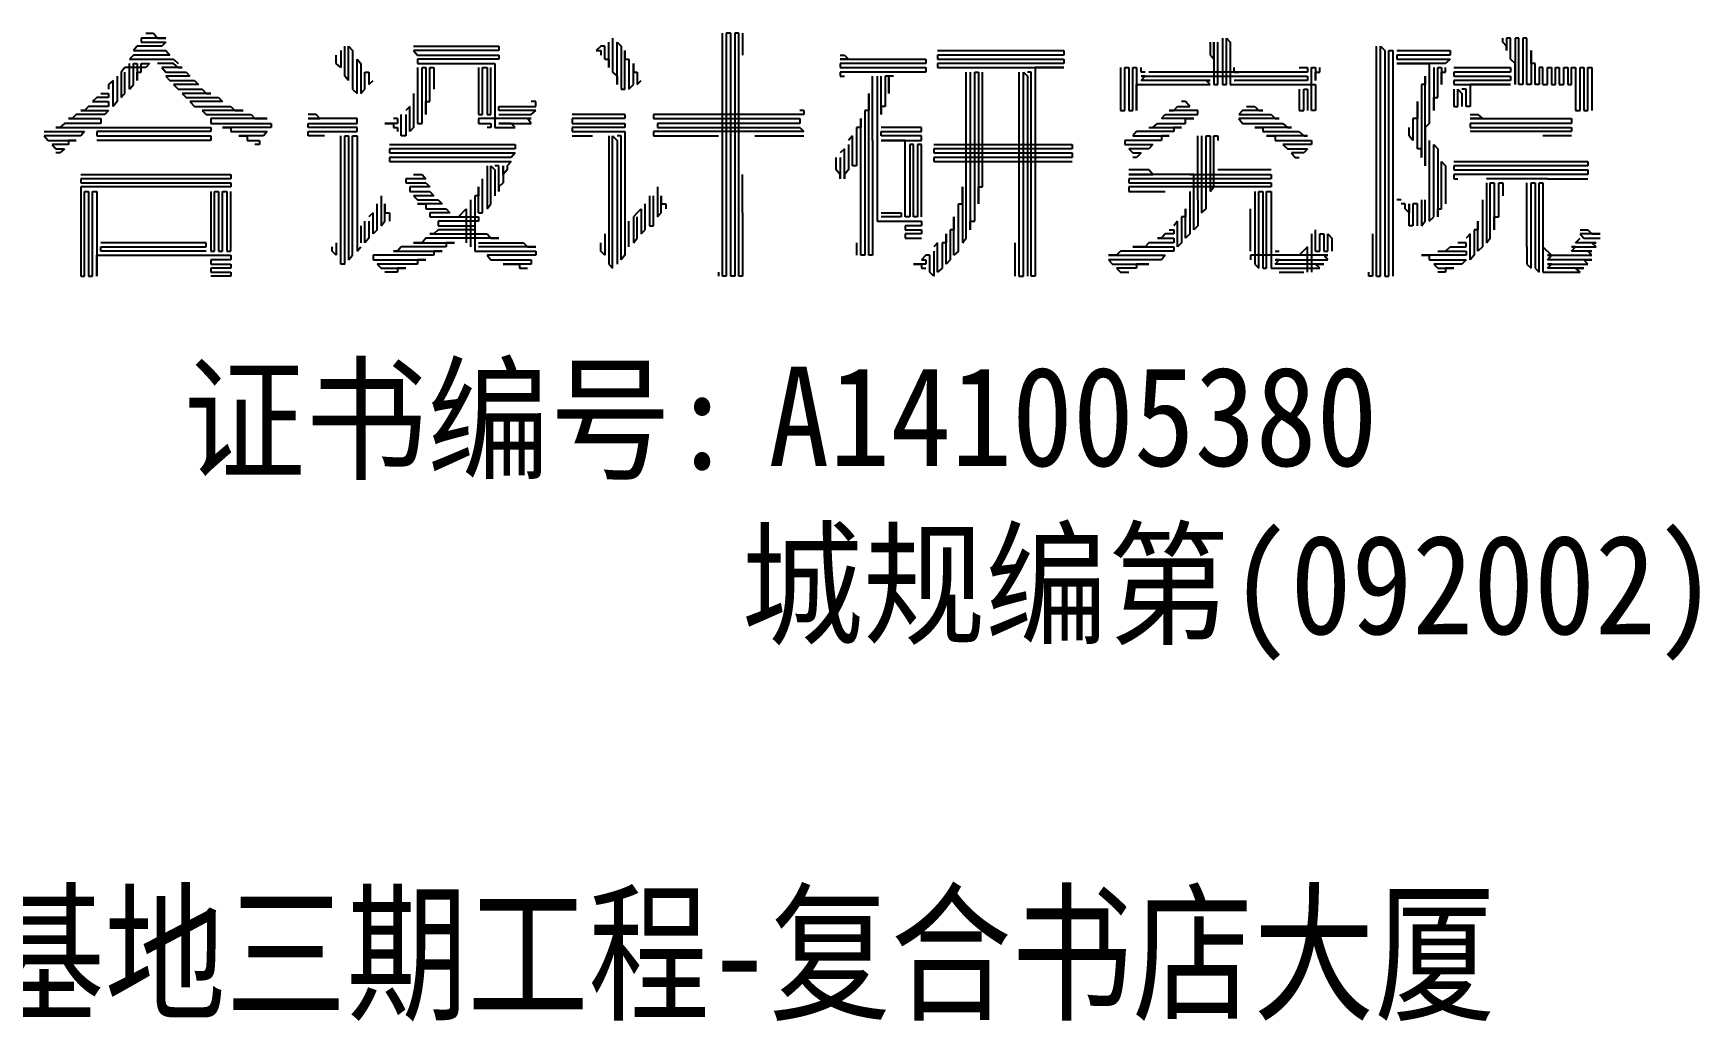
# Model space of a CAD drawing. Header units: millimetres. Extents: x 754901 to 867808, y 336140 to 408787.
# Drawn here: x 861043 to 867808, y 336181 to 340195 of the extents above; entities that cross this region are included whole.
import ezdxf

# ---------------------------------------------------------------- set-up
doc = ezdxf.new("R2010")
doc.units = ezdxf.units.MM
doc.header["$LTSCALE"] = 1000
doc.header["$MEASUREMENT"] = 0
doc.layers.add('T', color=1, linetype='CONTINUOUS')
doc.layers.add('图框', color=1, linetype='CONTINUOUS')
doc.styles.add('-宋体', font='', dxfattribs={"width": 0.8})
doc.styles.get('-宋体').set_extended_font_data('SimSun')

# ---------------------------------------------------------------- blocks, each defined once
blk = doc.blocks.new('A$C10A33679')
at = {"layer": 'T', "linetype": 'Continuous'}
for p, q in [((3824.4, 645), (3824.4, 633.9)), ((3891.3, 645), (3824.4, 645)), ((3824.4, 633.9), (3891.3, 633.9)), ((3836.7, 657.9), (3857.9, 657.9)), ((3857.9, 657.9), (3868.4, 645)), ((3868.4, 645), (3891.3, 645)), ((3891.3, 633.9), (3880.7, 622.8)), ((5089.9, 565.5), (5089.9, 633.9)), ((5100.4, 645), (5100.4, 552.6)), ((5112.7, 633.9), (5123.3, 622.8)), ((5112.7, 519.3), (5112.7, 633.9)), ((5397.9, 0), (5397.9, 657.9)), ((5408.4, 657.9), (5408.4, 0)), ((5420.7, 657.9), (5408.4, 657.9)), ((5420.7, 0), (5420.7, 657.9)), ((5431.3, 657.9), (5431.3, 0)), ((5441.9, 657.9), (5431.3, 657.9)), ((5441.9, 0), (5441.9, 657.9)), ((5452.4, 657.9), (5452.4, 598.8)), ((6717.9, 633.9), (6717.9, 598.8)), ((6728.4, 587.7), (6728.4, 633.9)), ((6728.4, 633.9), (6728.4, 519.3)), ((6739, 519.3), (6739, 633.9)), ((6751.3, 645), (6751.3, 519.3)), ((6761.9, 645), (6772.4, 633.9)), ((6761.9, 519.3), (6761.9, 645)), ((6772.4, 633.9), (6772.4, 519.3)), ((7509.9, 633.9), (7509.9, 645)), ((7520.4, 622.8), (7509.9, 633.9)), ((7520.4, 645), (7520.4, 611.7)), ((7531, 645), (7520.4, 645)), ((7531, 587.7), (7531, 645)), ((7543.3, 645), (7543.3, 519.3)), ((7553.9, 645), (7543.3, 645)), ((7553.9, 519.3), (7553.9, 645)), ((7564.4, 645), (7564.4, 519.3)), ((7575, 645), (7564.4, 645)), ((7575, 519.3), (7575, 645)), ((3803.3, 598.8), (3792.7, 587.7)), ((3792.7, 587.7), (3912.4, 587.7)), ((3813.9, 622.8), (3803.3, 611.7)), ((3803.3, 611.7), (3891.3, 611.7)), ((3901.9, 598.8), (3803.3, 598.8)), ((3880.7, 622.8), (3813.9, 622.8)), ((3891.3, 611.7), (3901.9, 598.8)), ((3912.4, 587.7), (3924.7, 576.6)), ((4352.4, 576.6), (4352.4, 598.8)), ((4364.7, 611.7), (4364.7, 565.5)), ((4375.3, 541.5), (4375.3, 622.8)), ((4385.9, 622.8), (4396.4, 611.7)), ((4385.9, 530.4), (4385.9, 622.8)), ((4396.4, 611.7), (4396.4, 506.4)), ((4408.7, 587.7), (4419.3, 576.6)), ((4408.7, 495.3), (4408.7, 587.7)), ((4561.9, 622.8), (4727.3, 622.8)), ((4561.9, 611.7), (4572.4, 598.8)), ((4628.7, 611.7), (4561.9, 611.7)), ((4572.4, 598.8), (4737.9, 598.8)), ((4572.4, 587.7), (4572.4, 576.6)), ((4628.7, 587.7), (4572.4, 587.7)), ((4792.4, 611.7), (4628.7, 611.7)), ((4792.4, 587.7), (4628.7, 587.7)), ((4727.3, 622.8), (4792.4, 622.8)), ((4737.9, 598.8), (4792.4, 598.8)), ((4792.4, 622.8), (4792.4, 611.7)), ((4792.4, 598.8), (4792.4, 587.7)), ((5068.7, 622.8), (5056.4, 611.7)), ((5056.4, 611.7), (5068.7, 611.7)), ((5079.3, 622.8), (5068.7, 622.8)), ((5068.7, 611.7), (5068.7, 598.8)), ((5079.3, 587.7), (5079.3, 622.8)), ((5079.3, 587.7), (5089.9, 587.7)), ((5089.9, 587.7), (5089.9, 565.5)), ((5123.3, 622.8), (5123.3, 506.4)), ((5133.9, 611.7), (5133.9, 587.7)), ((5133.9, 506.4), (5133.9, 611.7)), ((5133.9, 587.7), (5144.4, 587.7)), ((5144.4, 587.7), (5144.4, 506.4)), ((5716.4, 598.8), (5728.7, 598.8)), ((5716.4, 587.7), (5881.9, 587.7)), ((5739.3, 587.7), (5716.4, 587.7)), ((5728.7, 598.8), (5739.3, 587.7)), ((5881.9, 587.7), (5948.7, 587.7)), ((5948.7, 587.7), (5948.7, 576.6)), ((5980.4, 611.7), (6145.9, 611.7)), ((5980.4, 598.8), (5980.4, 587.7)), ((5992.7, 598.8), (5980.4, 598.8)), ((5980.4, 587.7), (6145.9, 587.7)), ((6156.4, 598.8), (5992.7, 598.8)), ((6145.9, 611.7), (6311.3, 611.7)), ((6145.9, 587.7), (6311.3, 587.7)), ((6321.9, 598.8), (6156.4, 598.8)), ((6311.3, 611.7), (6321.9, 611.7)), ((6311.3, 587.7), (6321.9, 587.7)), ((6321.9, 611.7), (6321.9, 598.8)), ((6321.9, 587.7), (6321.9, 576.6)), ((6717.9, 598.8), (6728.4, 587.7)), ((7168.4, 0), (7168.4, 622.8)), ((7179, 622.8), (7191.3, 611.7)), ((7179, 0), (7179, 622.8)), ((7191.3, 611.7), (7191.3, 0)), ((7201.9, 611.7), (7212.4, 611.7)), ((7201.9, 0), (7201.9, 611.7)), ((7212.4, 611.7), (7212.4, 0)), ((7223, 611.7), (7367.3, 611.7)), ((7223, 598.8), (7223, 587.7)), ((7367.3, 598.8), (7223, 598.8)), ((7223, 587.7), (7367.3, 587.7)), ((7367.3, 587.7), (7355, 576.6)), ((7367.3, 611.7), (7367.3, 598.8)), ((7520.4, 611.7), (7520.4, 622.8)), ((7543.3, 576.6), (7531, 587.7)), ((7587.3, 611.7), (7587.3, 519.3)), ((7587.3, 576.6), (7587.3, 611.7)), ((3759.3, 541.5), (3759.3, 473.1)), ((3780.4, 565.5), (3769.9, 552.6)), ((3769.9, 552.6), (3769.9, 484.2)), ((3836.7, 565.5), (3780.4, 565.5)), ((3780.4, 495.3), (3780.4, 552.6)), ((3792.7, 506.4), (3792.7, 576.6)), ((3803.3, 576.6), (3813.9, 576.6)), ((3803.3, 519.3), (3803.3, 576.6)), ((3813.9, 576.6), (3813.9, 530.4)), ((3813.9, 552.6), (3824.4, 552.6)), ((3813.9, 530.4), (3813.9, 552.6)), ((3824.4, 576.6), (3836.7, 576.6)), ((3824.4, 552.6), (3824.4, 576.6)), ((3847.3, 576.6), (3836.7, 565.5)), ((3836.7, 576.6), (3847.3, 576.6)), ((3912.4, 576.6), (3868.4, 576.6)), ((3880.7, 565.5), (3891.3, 552.6)), ((3935.3, 565.5), (3880.7, 565.5)), ((3891.3, 552.6), (3945.9, 552.6)), ((3891.3, 541.5), (3901.9, 530.4)), ((3956.4, 541.5), (3891.3, 541.5)), ((3924.7, 565.5), (3912.4, 576.6)), ((3924.7, 565.5), (3935.3, 565.5)), ((3945.9, 552.6), (3956.4, 541.5)), ((4364.7, 565.5), (4352.4, 576.6)), ((4385.9, 530.4), (4375.3, 541.5)), ((4419.3, 576.6), (4419.3, 495.3)), ((4429.9, 552.6), (4440.4, 552.6)), ((4429.9, 506.4), (4429.9, 552.6)), ((4440.4, 552.6), (4440.4, 519.3)), ((4572.4, 576.6), (4737.9, 576.6)), ((4572.4, 565.5), (4572.4, 414)), ((4584.7, 565.5), (4595.3, 565.5)), ((4584.7, 414), (4584.7, 565.5)), ((4595.3, 565.5), (4595.3, 438)), ((4605.9, 565.5), (4616.4, 565.5)), ((4605.9, 473.1), (4605.9, 565.5)), ((4616.4, 565.5), (4616.4, 506.4)), ((4737.9, 576.6), (4781.9, 576.6)), ((4737.9, 565.5), (4737.9, 438)), ((4748.4, 565.5), (4760.7, 565.5)), ((4748.4, 438), (4748.4, 565.5)), ((4760.7, 565.5), (4760.7, 438)), ((4771.3, 438), (4771.3, 565.5)), ((4781.9, 576.6), (4781.9, 565.5)), ((4781.9, 565.5), (4781.9, 402.9)), ((5100.4, 552.6), (5112.7, 541.5)), ((5112.7, 541.5), (5112.7, 519.3)), ((5156.7, 576.6), (5156.7, 552.6)), ((5156.7, 519.3), (5156.7, 576.6)), ((5156.7, 552.6), (5167.3, 552.6)), ((5167.3, 552.6), (5167.3, 519.3)), ((5716.4, 576.6), (5716.4, 565.5)), ((5783.3, 576.6), (5716.4, 576.6)), ((5716.4, 565.5), (5881.9, 565.5)), ((5716.4, 552.6), (5716.4, 541.5)), ((5783.3, 552.6), (5716.4, 552.6)), ((5716.4, 541.5), (5728.7, 541.5)), ((5948.7, 576.6), (5783.3, 576.6)), ((5948.7, 552.6), (5783.3, 552.6)), ((5804.4, 367.8), (5804.4, 541.5)), ((5816.7, 541.5), (5816.7, 367.8)), ((5827.3, 438), (5827.3, 541.5)), ((5837.9, 541.5), (5837.9, 460.2)), ((5848.4, 541.5), (5837.9, 541.5)), ((5848.4, 495.3), (5848.4, 541.5)), ((5848.4, 541.5), (5848.4, 495.3)), ((5860.7, 541.5), (5848.4, 541.5)), ((5881.9, 565.5), (5948.7, 565.5)), ((5948.7, 565.5), (5948.7, 552.6)), ((5980.4, 576.6), (5980.4, 565.5)), ((5992.7, 576.6), (5980.4, 576.6)), ((5980.4, 565.5), (6145.9, 565.5)), ((6156.4, 576.6), (5992.7, 576.6)), ((6057.9, 380.7), (6057.9, 552.6)), ((6068.4, 552.6), (6068.4, 380.7)), ((6080.7, 552.6), (6091.3, 552.6)), ((6080.7, 495.3), (6080.7, 552.6)), ((6091.3, 552.6), (6091.3, 380.7)), ((6101.9, 414), (6101.9, 552.6)), ((6145.9, 565.5), (6311.3, 565.5)), ((6321.9, 576.6), (6156.4, 576.6)), ((6200.4, 552.6), (6200.4, 0)), ((6212.7, 552.6), (6223.3, 541.5)), ((6212.7, 0), (6212.7, 552.6)), ((6233.9, 552.6), (6223.3, 552.6)), ((6223.3, 541.5), (6223.3, 0)), ((6233.9, 0), (6233.9, 552.6)), ((6244.4, 565.5), (6244.4, 552.6)), ((6321.9, 565.5), (6244.4, 565.5)), ((6244.4, 552.6), (6244.4, 0)), ((6311.3, 565.5), (6321.9, 565.5)), ((6475, 565.5), (6475, 449.1)), ((6487.3, 565.5), (6497.9, 565.5)), ((6487.3, 449.1), (6487.3, 565.5)), ((6497.9, 565.5), (6497.9, 449.1)), ((6508.4, 565.5), (6519, 565.5)), ((6508.4, 449.1), (6508.4, 565.5)), ((6519, 565.5), (6519, 449.1)), ((6531.3, 552.6), (6531.3, 565.5)), ((6541.9, 552.6), (6531.3, 552.6)), ((6531.3, 541.5), (6695, 541.5)), ((6541.9, 541.5), (6531.3, 541.5)), ((6531.3, 530.4), (6541.9, 541.5)), ((6651, 552.6), (6552.4, 552.6)), ((6816.4, 552.6), (6651, 552.6)), ((6695, 541.5), (6860.4, 541.5)), ((6783, 552.6), (6783, 565.5)), ((6783, 552.6), (6795.3, 552.6)), ((6981.9, 552.6), (6816.4, 552.6)), ((6860.4, 541.5), (6981.9, 541.5)), ((6959, 565.5), (6981.9, 565.5)), ((6981.9, 565.5), (6981.9, 552.6)), ((6981.9, 541.5), (6981.9, 530.4)), ((6992.4, 565.5), (7003, 565.5)), ((6992.4, 449.1), (6992.4, 565.5)), ((7003, 565.5), (7003, 530.4)), ((7003, 552.6), (7015.3, 552.6)), ((7003, 530.4), (7003, 552.6)), ((7015.3, 552.6), (7015.3, 565.5)), ((7223, 576.6), (7311, 576.6)), ((7355, 576.6), (7223, 576.6)), ((7300.4, 541.5), (7300.4, 519.3)), ((7300.4, 473.1), (7300.4, 541.5)), ((7311, 576.6), (7311, 565.5)), ((7311, 565.5), (7311, 414)), ((7323.3, 565.5), (7323.3, 449.1)), ((7333.9, 565.5), (7344.4, 565.5)), ((7333.9, 484.2), (7333.9, 565.5)), ((7344.4, 565.5), (7344.4, 519.3)), ((7344.4, 552.6), (7355, 552.6)), ((7344.4, 519.3), (7344.4, 552.6)), ((7355, 552.6), (7355, 565.5)), ((7377.9, 565.5), (7531, 565.5)), ((7377.9, 552.6), (7377.9, 541.5)), ((7531, 552.6), (7377.9, 552.6)), ((7377.9, 541.5), (7531, 541.5)), ((7531, 565.5), (7531, 552.6)), ((7531, 541.5), (7531, 530.4)), ((7543.3, 519.3), (7543.3, 576.6)), ((7597.9, 576.6), (7587.3, 576.6)), ((7597.9, 519.3), (7597.9, 576.6)), ((7608.4, 565.5), (7608.4, 519.3)), ((7619, 565.5), (7608.4, 565.5)), ((7619, 519.3), (7619, 565.5)), ((7631.3, 565.5), (7641.9, 565.5)), ((7631.3, 519.3), (7631.3, 565.5)), ((7641.9, 565.5), (7641.9, 519.3)), ((7652.4, 565.5), (7663, 565.5)), ((7652.4, 519.3), (7652.4, 565.5)), ((7663, 565.5), (7663, 519.3)), ((7675.3, 565.5), (7685.9, 565.5)), ((7675.3, 519.3), (7675.3, 565.5)), ((7685.9, 565.5), (7685.9, 519.3)), ((7696.4, 565.5), (7707, 565.5)), ((7696.4, 519.3), (7696.4, 565.5)), ((7707, 565.5), (7707, 449.1)), ((7719.3, 565.5), (7729.9, 565.5)), ((7719.3, 449.1), (7719.3, 565.5)), ((7729.9, 565.5), (7729.9, 449.1)), ((7740.4, 565.5), (7751, 565.5)), ((7740.4, 449.1), (7740.4, 565.5)), ((7751, 565.5), (7751, 449.1)), ((3748.7, 530.4), (3736.4, 519.3)), ((3736.4, 519.3), (3736.4, 506.4)), ((3748.7, 460.2), (3748.7, 530.4)), ((3792.7, 506.4), (3803.3, 519.3)), ((3901.9, 530.4), (3968.7, 530.4)), ((3912.4, 519.3), (3924.7, 506.4)), ((3979.3, 519.3), (3912.4, 519.3)), ((3924.7, 506.4), (3989.9, 506.4)), ((3968.7, 530.4), (3979.3, 519.3)), ((3989.9, 506.4), (4000.4, 495.3)), ((4396.4, 506.4), (4408.7, 495.3)), ((4419.3, 495.3), (4429.9, 506.4)), ((4440.4, 519.3), (4452.7, 530.4)), ((5123.3, 506.4), (5133.9, 506.4)), ((5144.4, 506.4), (5156.7, 519.3)), ((5167.3, 519.3), (5177.9, 530.4)), ((6519, 519.3), (6531.3, 519.3)), ((6519, 449.1), (6519, 519.3)), ((6552.4, 530.4), (6531.3, 530.4)), ((6531.3, 519.3), (6695, 519.3)), ((6717.9, 530.4), (6552.4, 530.4)), ((6695, 519.3), (6717.9, 519.3)), ((6707.3, 530.4), (6717.9, 530.4)), ((6717.9, 519.3), (6707.3, 530.4)), ((6728.4, 519.3), (6739, 519.3)), ((6751.3, 519.3), (6761.9, 519.3)), ((6772.4, 519.3), (6783, 519.3)), ((6816.4, 530.4), (6783, 530.4)), ((6783, 519.3), (6948.4, 519.3)), ((6981.9, 530.4), (6816.4, 530.4)), ((6948.4, 519.3), (7003, 519.3)), ((6959, 506.4), (6959, 449.1)), ((6971.3, 506.4), (6981.9, 506.4)), ((6971.3, 449.1), (6971.3, 506.4)), ((6981.9, 506.4), (6981.9, 449.1)), ((7003, 519.3), (7003, 506.4)), ((7003, 506.4), (7003, 449.1)), ((7289.9, 519.3), (7289.9, 345.6)), ((7300.4, 519.3), (7289.9, 519.3)), ((7377.9, 530.4), (7377.9, 519.3)), ((7531, 530.4), (7377.9, 530.4)), ((7377.9, 519.3), (7531, 519.3)), ((7377.9, 506.4), (7377.9, 460.2)), ((7388.4, 460.2), (7388.4, 506.4)), ((7388.4, 506.4), (7399, 495.3)), ((7411.3, 506.4), (7399, 506.4)), ((7411.3, 460.2), (7411.3, 506.4)), ((7421.9, 519.3), (7421.9, 506.4)), ((7531, 519.3), (7421.9, 519.3)), ((7421.9, 506.4), (7421.9, 460.2)), ((7564.4, 519.3), (7553.9, 519.3)), ((7587.3, 519.3), (7575, 519.3)), ((7608.4, 519.3), (7597.9, 519.3)), ((7619, 519.3), (7631.3, 519.3)), ((7641.9, 519.3), (7652.4, 519.3)), ((7663, 519.3), (7675.3, 519.3)), ((7685.9, 519.3), (7696.4, 519.3)), ((3681.9, 460.2), (3671.3, 449.1)), ((3736.4, 460.2), (3681.9, 460.2)), ((3704.7, 484.2), (3692.4, 473.1)), ((3692.4, 473.1), (3736.4, 473.1)), ((3736.4, 484.2), (3704.7, 484.2)), ((3715.3, 495.3), (3736.4, 495.3)), ((3736.4, 495.3), (3736.4, 484.2)), ((3736.4, 473.1), (3736.4, 460.2)), ((3759.3, 473.1), (3748.7, 460.2)), ((3769.9, 484.2), (3780.4, 495.3)), ((3935.3, 495.3), (3945.9, 484.2)), ((4012.7, 495.3), (3935.3, 495.3)), ((3945.9, 484.2), (4033.9, 484.2)), ((3956.4, 473.1), (3968.7, 460.2)), ((4044.4, 473.1), (3956.4, 473.1)), ((3968.7, 460.2), (4067.3, 460.2)), ((4000.4, 495.3), (4012.7, 495.3)), ((4033.9, 484.2), (4044.4, 473.1)), ((4067.3, 460.2), (4077.9, 449.1)), ((4551.3, 460.2), (4540.7, 449.1)), ((4551.3, 391.8), (4551.3, 460.2)), ((4561.9, 495.3), (4561.9, 402.9)), ((4595.3, 473.1), (4605.9, 473.1)), ((4595.3, 438), (4595.3, 473.1)), ((4792.4, 460.2), (4892.7, 460.2)), ((4792.4, 449.1), (4792.4, 460.2)), ((4892.7, 473.1), (4880.4, 473.1)), ((4892.7, 460.2), (4892.7, 473.1)), ((5793.9, 495.3), (5793.9, 449.1)), ((5793.9, 402.9), (5793.9, 495.3)), ((5827.3, 460.2), (5827.3, 438)), ((5837.9, 460.2), (5827.3, 460.2)), ((6080.7, 321.6), (6080.7, 495.3)), ((6619.3, 449.1), (6629.9, 460.2)), ((6629.9, 460.2), (6663.3, 460.2)), ((6651, 473.1), (6640.4, 473.1)), ((6663.3, 460.2), (6651, 473.1)), ((6816.4, 460.2), (6839.3, 460.2)), ((6839.3, 460.2), (6849.9, 449.1)), ((7279.3, 473.1), (7279.3, 426.9)), ((7279.3, 345.6), (7279.3, 473.1)), ((7300.4, 299.4), (7300.4, 473.1)), ((7323.3, 484.2), (7333.9, 484.2)), ((7323.3, 449.1), (7323.3, 484.2)), ((7377.9, 460.2), (7388.4, 460.2)), ((7399, 495.3), (7399, 460.2)), ((7421.9, 460.2), (7411.3, 460.2)), ((3616.7, 414), (3604.4, 402.9)), ((3715.3, 414), (3616.7, 414)), ((3627.3, 426.9), (3715.3, 426.9)), ((3637.9, 426.9), (3627.3, 426.9)), ((3648.4, 438), (3637.9, 426.9)), ((3725.9, 438), (3648.4, 438)), ((3660.7, 449.1), (3736.4, 449.1)), ((3671.3, 449.1), (3660.7, 449.1)), ((3715.3, 426.9), (3715.3, 414)), ((3736.4, 449.1), (3725.9, 438)), ((4100.7, 449.1), (3989.9, 449.1)), ((3989.9, 449.1), (4000.4, 438)), ((4000.4, 438), (4121.9, 438)), ((4165.9, 426.9), (4012.7, 426.9)), ((4012.7, 426.9), (4012.7, 414)), ((4012.7, 414), (4176.4, 414)), ((4077.9, 449.1), (4100.7, 449.1)), ((4121.9, 438), (4132.4, 426.9)), ((4132.4, 426.9), (4165.9, 426.9)), ((4176.4, 414), (4176.4, 402.9)), ((4297.9, 438), (4276.7, 438)), ((4276.7, 426.9), (4308.4, 426.9)), ((4408.7, 426.9), (4276.7, 426.9)), ((4276.7, 414), (4408.7, 414)), ((4276.7, 402.9), (4276.7, 414)), ((4308.4, 426.9), (4297.9, 438)), ((4408.7, 414), (4408.7, 426.9)), ((4484.4, 414), (4507.3, 414)), ((4517.9, 414), (4484.4, 414)), ((4517.9, 426.9), (4507.3, 426.9)), ((4507.3, 414), (4507.3, 402.9)), ((4517.9, 426.9), (4517.9, 414)), ((4528.4, 380.7), (4528.4, 438)), ((4540.7, 438), (4540.7, 380.7)), ((4572.4, 414), (4584.7, 414)), ((4737.9, 438), (4748.4, 438)), ((4737.9, 426.9), (4737.9, 414)), ((4880.4, 426.9), (4737.9, 426.9)), ((4737.9, 414), (4771.3, 414)), ((4760.7, 438), (4771.3, 438)), ((4771.3, 414), (4771.3, 402.9)), ((4892.7, 449.1), (4792.4, 449.1)), ((4792.4, 438), (4880.4, 438)), ((4792.4, 414), (4880.4, 414)), ((4825.9, 414), (4792.4, 414)), ((4836.4, 402.9), (4825.9, 414)), ((4869.9, 426.9), (4880.4, 426.9)), ((4880.4, 414), (4869.9, 426.9)), ((4880.4, 438), (4892.7, 449.1)), ((5133.9, 438), (4991.3, 438)), ((4991.3, 426.9), (4991.3, 414)), ((5133.9, 426.9), (4991.3, 426.9)), ((4991.3, 414), (5133.9, 414)), ((5133.9, 438), (5133.9, 426.9)), ((5133.9, 414), (5133.9, 402.9)), ((5288.7, 438), (5211.3, 438)), ((5211.3, 438), (5211.3, 426.9)), ((5211.3, 426.9), (5376.7, 426.9)), ((5221.9, 414), (5221.9, 402.9)), ((5276.4, 414), (5221.9, 414)), ((5441.9, 414), (5276.4, 414)), ((5452.4, 438), (5288.7, 438)), ((5376.7, 426.9), (5540.4, 426.9)), ((5607.3, 414), (5441.9, 414)), ((5617.9, 438), (5452.4, 438)), ((5540.4, 426.9), (5607.3, 426.9)), ((5617.9, 449.1), (5607.3, 449.1)), ((5607.3, 426.9), (5607.3, 414)), ((5617.9, 449.1), (5617.9, 438)), ((5772.7, 426.9), (5772.7, 402.9)), ((5772.7, 402.9), (5772.7, 426.9)), ((5793.9, 449.1), (5783.3, 449.1)), ((5783.3, 449.1), (5783.3, 275.4)), ((6101.9, 242.1), (6101.9, 414)), ((6475, 449.1), (6487.3, 449.1)), ((6497.9, 449.1), (6508.4, 449.1)), ((6563, 402.9), (6575.3, 414)), ((6575.3, 414), (6651, 414)), ((6585.9, 426.9), (6596.4, 438)), ((6673.9, 426.9), (6585.9, 426.9)), ((6596.4, 438), (6684.4, 438)), ((6607, 449.1), (6619.3, 449.1)), ((6684.4, 449.1), (6607, 449.1)), ((6651, 426.9), (6673.9, 426.9)), ((6651, 414), (6651, 426.9)), ((6684.4, 438), (6684.4, 449.1)), ((6805.9, 449.1), (6795.3, 438)), ((6795.3, 438), (6883.3, 438)), ((6795.3, 426.9), (6805.9, 414)), ((6904.4, 426.9), (6795.3, 426.9)), ((6860.4, 449.1), (6805.9, 449.1)), ((6805.9, 414), (6915, 414)), ((6849.9, 449.1), (6860.4, 449.1)), ((6883.3, 438), (6893.9, 426.9)), ((6893.9, 426.9), (6904.4, 426.9)), ((6915, 414), (6927.3, 402.9)), ((6959, 449.1), (6971.3, 449.1)), ((7003, 449.1), (6992.4, 449.1)), ((7267, 426.9), (7267, 367.8)), ((7279.3, 426.9), (7267, 426.9)), ((7311, 414), (7300.4, 402.9)), ((7421.9, 438), (7443, 438)), ((7455.3, 426.9), (7421.9, 426.9)), ((7421.9, 426.9), (7587.3, 426.9)), ((7421.9, 414), (7421.9, 402.9)), ((7531, 414), (7421.9, 414)), ((7443, 438), (7455.3, 426.9)), ((7696.4, 414), (7531, 414)), ((7587.3, 426.9), (7696.4, 426.9)), ((7696.4, 426.9), (7696.4, 414)), ((7707, 449.1), (7719.3, 449.1)), ((7729.9, 449.1), (7740.4, 449.1)), ((3562.2, 391.8), (3671.3, 391.8)), ((3660.7, 380.7), (3562.2, 380.7)), ((3562.2, 380.7), (3572.7, 367.8)), ((3572.7, 367.8), (3648.4, 367.8)), ((3593.9, 402.9), (3759.3, 402.9)), ((3604.4, 402.9), (3593.9, 402.9)), ((3627.3, 367.8), (3627.3, 356.7)), ((3648.4, 367.8), (3627.3, 367.8)), ((3671.3, 391.8), (3660.7, 380.7)), ((3704.7, 391.8), (3704.7, 380.7)), ((3847.3, 391.8), (3704.7, 391.8)), ((3704.7, 380.7), (3868.4, 380.7)), ((3847.3, 367.8), (3704.7, 367.8)), ((3759.3, 402.9), (3924.7, 402.9)), ((4012.7, 391.8), (3847.3, 391.8)), ((4012.7, 367.8), (3847.3, 367.8)), ((3868.4, 380.7), (4012.7, 380.7)), ((3924.7, 402.9), (4012.7, 402.9)), ((4012.7, 402.9), (4012.7, 391.8)), ((4012.7, 380.7), (4012.7, 367.8)), ((4044.4, 402.9), (4067.3, 402.9)), ((4176.4, 402.9), (4044.4, 402.9)), ((4067.3, 402.9), (4067.3, 391.8)), ((4067.3, 391.8), (4165.9, 391.8)), ((4088.4, 380.7), (4111.3, 380.7)), ((4155.3, 380.7), (4088.4, 380.7)), ((4111.3, 380.7), (4111.3, 367.8)), ((4111.3, 367.8), (4144.7, 367.8)), ((4144.7, 367.8), (4144.7, 356.7)), ((4165.9, 391.8), (4155.3, 380.7)), ((4408.7, 402.9), (4276.7, 402.9)), ((4276.7, 391.8), (4408.7, 391.8)), ((4276.7, 380.7), (4276.7, 391.8)), ((4320.7, 380.7), (4276.7, 380.7)), ((4364.7, 207), (4364.7, 380.7)), ((4375.3, 380.7), (4385.9, 380.7)), ((4375.3, 207), (4375.3, 380.7)), ((4385.9, 380.7), (4385.9, 207)), ((4396.4, 380.7), (4408.7, 380.7)), ((4396.4, 229.2), (4396.4, 380.7)), ((4408.7, 391.8), (4408.7, 402.9)), ((4408.7, 380.7), (4408.7, 207)), ((4507.3, 402.9), (4517.9, 402.9)), ((4517.9, 402.9), (4517.9, 391.8)), ((4540.7, 380.7), (4528.4, 380.7)), ((4561.9, 402.9), (4551.3, 391.8)), ((4771.3, 402.9), (4760.7, 402.9)), ((4781.9, 402.9), (4792.4, 402.9)), ((4792.4, 402.9), (4836.4, 402.9)), ((4991.3, 402.9), (4991.3, 391.8)), ((5133.9, 402.9), (4991.3, 402.9)), ((4991.3, 391.8), (5133.9, 391.8)), ((4991.3, 380.7), (5045.9, 380.7)), ((5089.9, 380.7), (5089.9, 207)), ((5100.4, 367.8), (5100.4, 380.7)), ((5100.4, 380.7), (5112.7, 367.8)), ((5100.4, 195.9), (5100.4, 367.8)), ((5123.3, 380.7), (5112.7, 380.7)), ((5112.7, 367.8), (5112.7, 195.9)), ((5123.3, 218.1), (5123.3, 380.7)), ((5133.9, 391.8), (5133.9, 380.7)), ((5133.9, 380.7), (5133.9, 207)), ((5211.3, 391.8), (5211.3, 380.7)), ((5288.7, 391.8), (5211.3, 391.8)), ((5211.3, 380.7), (5376.7, 380.7)), ((5221.9, 402.9), (5387.3, 402.9)), ((5452.4, 391.8), (5288.7, 391.8)), ((5376.7, 380.7), (5387.3, 380.7)), ((5387.3, 402.9), (5552.7, 402.9)), ((5617.9, 391.8), (5452.4, 391.8)), ((5485.9, 380.7), (5617.9, 380.7)), ((5552.7, 402.9), (5607.3, 402.9)), ((5607.3, 402.9), (5617.9, 391.8)), ((5749.9, 380.7), (5739.3, 367.8)), ((5749.9, 299.4), (5749.9, 380.7)), ((5760.4, 402.9), (5760.4, 299.4)), ((5772.7, 402.9), (5760.4, 402.9)), ((5772.7, 229.2), (5772.7, 402.9)), ((5793.9, 229.2), (5793.9, 402.9)), ((5804.4, 367.8), (5804.4, 195.9)), ((5816.7, 367.8), (5816.7, 195.9)), ((5936.4, 402.9), (5827.3, 402.9)), ((5827.3, 391.8), (5936.4, 391.8)), ((5827.3, 380.7), (5827.3, 391.8)), ((5936.4, 380.7), (5827.3, 380.7)), ((5827.3, 367.8), (5936.4, 367.8)), ((5892.4, 367.8), (5827.3, 367.8)), ((5892.4, 356.7), (5892.4, 367.8)), ((5936.4, 391.8), (5936.4, 402.9)), ((5936.4, 367.8), (5936.4, 380.7)), ((6057.9, 207), (6057.9, 380.7)), ((6068.4, 380.7), (6068.4, 207)), ((6091.3, 380.7), (6091.3, 207)), ((6487.3, 367.8), (6487.3, 356.7)), ((6585.9, 367.8), (6487.3, 367.8)), ((6519, 391.8), (6508.4, 380.7)), ((6508.4, 380.7), (6607, 380.7)), ((6619.3, 391.8), (6519, 391.8)), ((6552.4, 402.9), (6563, 402.9)), ((6552.4, 402.9), (6640.4, 402.9)), ((6585.9, 380.7), (6585.9, 367.8)), ((6607, 380.7), (6585.9, 380.7)), ((6619.3, 402.9), (6619.3, 391.8)), ((6640.4, 402.9), (6619.3, 402.9)), ((6684.4, 207), (6684.4, 380.7)), ((6695, 380.7), (6695, 207)), ((6707.3, 380.7), (6717.9, 380.7)), ((6707.3, 356.7), (6707.3, 380.7)), ((6717.9, 380.7), (6717.9, 229.2)), ((6728.4, 380.7), (6739, 380.7)), ((6728.4, 242.1), (6728.4, 380.7)), ((6739, 380.7), (6739, 367.8)), ((6839.3, 402.9), (6860.4, 402.9)), ((6937.9, 402.9), (6839.3, 402.9)), ((6860.4, 402.9), (6860.4, 391.8)), ((6860.4, 391.8), (6959, 391.8)), ((6871, 380.7), (6893.9, 380.7)), ((6981.9, 380.7), (6871, 380.7)), ((6893.9, 380.7), (6893.9, 367.8)), ((6893.9, 367.8), (6992.4, 367.8)), ((6927.3, 402.9), (6937.9, 402.9)), ((6959, 391.8), (6971.3, 380.7)), ((6971.3, 380.7), (6981.9, 380.7)), ((6992.4, 367.8), (6992.4, 356.7)), ((7256.4, 380.7), (7256.4, 402.9)), ((7267, 367.8), (7256.4, 380.7)), ((7300.4, 402.9), (7300.4, 299.4)), ((7311, 367.8), (7311, 195.9)), ((7421.9, 402.9), (7587.3, 402.9)), ((7531, 391.8), (7421.9, 391.8)), ((7696.4, 391.8), (7531, 391.8)), ((7587.3, 402.9), (7696.4, 402.9)), ((7696.4, 380.7), (7619, 380.7)), ((7696.4, 402.9), (7696.4, 391.8)), ((3583.3, 356.7), (3593.9, 345.6)), ((3627.3, 356.7), (3583.3, 356.7)), ((3593.9, 345.6), (3616.7, 345.6)), ((3604.4, 334.5), (3593.9, 334.5)), ((3616.7, 345.6), (3604.4, 334.5)), ((4144.7, 356.7), (4132.4, 356.7)), ((4496.7, 356.7), (4660.4, 356.7)), ((4496.7, 345.6), (4496.7, 334.5)), ((4507.3, 345.6), (4496.7, 345.6)), ((4496.7, 334.5), (4660.4, 334.5)), ((4496.7, 321.6), (4496.7, 310.5)), ((4660.4, 321.6), (4496.7, 321.6)), ((4672.7, 345.6), (4507.3, 345.6)), ((4660.4, 356.7), (4825.9, 356.7)), ((4660.4, 334.5), (4825.9, 334.5)), ((4825.9, 321.6), (4660.4, 321.6)), ((4836.4, 345.6), (4672.7, 345.6)), ((4825.9, 356.7), (4836.4, 356.7)), ((4836.4, 334.5), (4825.9, 321.6)), ((4825.9, 334.5), (4836.4, 334.5)), ((4836.4, 356.7), (4836.4, 345.6)), ((5705.9, 288.3), (5705.9, 321.6)), ((5728.7, 345.6), (5716.4, 334.5)), ((5716.4, 321.6), (5716.4, 264.3)), ((5728.7, 264.3), (5728.7, 345.6)), ((5739.3, 356.7), (5739.3, 288.3)), ((5892.4, 183), (5892.4, 356.7)), ((5904.7, 356.7), (5904.7, 334.5)), ((5915.3, 356.7), (5904.7, 356.7)), ((5904.7, 334.5), (5904.7, 160.8)), ((5915.3, 183), (5915.3, 356.7)), ((5925.9, 356.7), (5925.9, 334.5)), ((5936.4, 356.7), (5925.9, 356.7)), ((5925.9, 334.5), (5925.9, 160.8)), ((5936.4, 183), (5936.4, 356.7)), ((5969.9, 356.7), (6135.3, 356.7)), ((5969.9, 345.6), (5969.9, 334.5)), ((6013.9, 345.6), (5969.9, 345.6)), ((5969.9, 334.5), (6135.3, 334.5)), ((5969.9, 321.6), (5969.9, 310.5)), ((6013.9, 321.6), (5969.9, 321.6)), ((6179.3, 345.6), (6013.9, 345.6)), ((6179.3, 321.6), (6013.9, 321.6)), ((6080.7, 149.7), (6080.7, 321.6)), ((6135.3, 356.7), (6300.7, 356.7)), ((6135.3, 334.5), (6300.7, 334.5)), ((6344.7, 345.6), (6179.3, 345.6)), ((6344.7, 321.6), (6179.3, 321.6)), ((6300.7, 356.7), (6344.7, 356.7)), ((6300.7, 334.5), (6344.7, 334.5)), ((6344.7, 356.7), (6344.7, 345.6)), ((6344.7, 334.5), (6344.7, 321.6)), ((6487.3, 356.7), (6563, 356.7)), ((6497.9, 345.6), (6508.4, 334.5)), ((6552.4, 345.6), (6497.9, 345.6)), ((6508.4, 334.5), (6531.3, 334.5)), ((6519, 321.6), (6508.4, 321.6)), ((6531.3, 334.5), (6519, 321.6)), ((6563, 356.7), (6552.4, 345.6)), ((6707.3, 183), (6707.3, 356.7)), ((6915, 356.7), (6927.3, 345.6)), ((6992.4, 356.7), (6915, 356.7)), ((6927.3, 345.6), (6981.9, 345.6)), ((6937.9, 334.5), (6948.4, 321.6)), ((6971.3, 334.5), (6937.9, 334.5)), ((6948.4, 321.6), (6959, 321.6)), ((6981.9, 345.6), (6971.3, 334.5)), ((7289.9, 345.6), (7279.3, 345.6)), ((7289.9, 321.6), (7289.9, 345.6)), ((7289.9, 345.6), (7289.9, 321.6)), ((7323.3, 356.7), (7333.9, 345.6)), ((7323.3, 334.5), (7323.3, 356.7)), ((7323.3, 160.8), (7323.3, 334.5)), ((7333.9, 345.6), (7333.9, 171.9)), ((3660.7, 275.4), (3824.4, 275.4)), ((3824.4, 275.4), (3989.9, 275.4)), ((3989.9, 275.4), (4067.3, 275.4)), ((4067.3, 275.4), (4067.3, 264.3)), ((4496.7, 310.5), (4660.4, 310.5)), ((4561.9, 275.4), (4584.7, 275.4)), ((4584.7, 275.4), (4595.3, 264.3)), ((4660.4, 310.5), (4825.9, 310.5)), ((4760.7, 299.4), (4760.7, 183)), ((4771.3, 195.9), (4771.3, 299.4)), ((4771.3, 299.4), (4781.9, 288.3)), ((4792.4, 299.4), (4781.9, 299.4)), ((4781.9, 288.3), (4781.9, 218.1)), ((4792.4, 229.2), (4792.4, 299.4)), ((4804.7, 299.4), (4804.7, 253.2)), ((4804.7, 275.4), (4804.7, 299.4)), ((4815.3, 288.3), (4804.7, 275.4)), ((4825.9, 310.5), (4815.3, 299.4)), ((4815.3, 299.4), (4815.3, 288.3)), ((5452.4, 171.9), (5452.4, 275.4)), ((5716.4, 275.4), (5705.9, 288.3)), ((5716.4, 264.3), (5716.4, 275.4)), ((5739.3, 288.3), (5728.7, 275.4)), ((5728.7, 275.4), (5728.7, 264.3)), ((5760.4, 299.4), (5749.9, 299.4)), ((5783.3, 275.4), (5783.3, 103.5)), ((5969.9, 310.5), (6135.3, 310.5)), ((6135.3, 310.5), (6300.7, 310.5)), ((6300.7, 310.5), (6344.7, 310.5)), ((6552.4, 288.3), (6497.9, 288.3)), ((6497.9, 275.4), (6563, 275.4)), ((6663.3, 275.4), (6497.9, 275.4)), ((6563, 275.4), (6552.4, 288.3)), ((6663.3, 275.4), (6827, 275.4)), ((6673.9, 275.4), (6663.3, 275.4)), ((6673.9, 125.7), (6673.9, 275.4)), ((6883.3, 288.3), (6739, 288.3)), ((6827, 275.4), (6883.3, 275.4)), ((6883.3, 275.4), (6883.3, 264.3)), ((7344.4, 310.5), (7355, 299.4)), ((7344.4, 183), (7344.4, 310.5)), ((7355, 299.4), (7355, 195.9)), ((7377.9, 310.5), (7543.3, 310.5)), ((7377.9, 299.4), (7377.9, 288.3)), ((7411.3, 299.4), (7377.9, 299.4)), ((7377.9, 288.3), (7543.3, 288.3)), ((7377.9, 275.4), (7377.9, 264.3)), ((7411.3, 275.4), (7377.9, 275.4)), ((7575, 299.4), (7411.3, 299.4)), ((7575, 275.4), (7411.3, 275.4)), ((7543.3, 310.5), (7707, 310.5)), ((7543.3, 288.3), (7707, 288.3)), ((7740.4, 299.4), (7575, 299.4)), ((7740.4, 275.4), (7575, 275.4)), ((7707, 310.5), (7740.4, 310.5)), ((7707, 288.3), (7740.4, 288.3)), ((7740.4, 310.5), (7740.4, 299.4)), ((7740.4, 288.3), (7740.4, 275.4)), ((3660.7, 264.3), (3660.7, 253.2)), ((3736.4, 264.3), (3660.7, 264.3)), ((3660.7, 253.2), (3824.4, 253.2)), ((3660.7, 242.1), (3660.7, 229.2)), ((3736.4, 242.1), (3660.7, 242.1)), ((3660.7, 229.2), (3660.7, 57.3)), ((3671.3, 229.2), (3681.9, 229.2)), ((3671.3, 171.9), (3671.3, 229.2)), ((3681.9, 229.2), (3681.9, 57.3)), ((3692.4, 229.2), (3704.7, 229.2)), ((3692.4, 171.9), (3692.4, 229.2)), ((3704.7, 229.2), (3704.7, 57.3)), ((3901.9, 264.3), (3736.4, 264.3)), ((3901.9, 242.1), (3736.4, 242.1)), ((3824.4, 253.2), (3989.9, 253.2)), ((4067.3, 264.3), (3901.9, 264.3)), ((4067.3, 242.1), (3901.9, 242.1)), ((3989.9, 253.2), (4067.3, 253.2)), ((4012.7, 229.2), (4012.7, 68.4)), ((4023.3, 229.2), (4033.9, 229.2)), ((4023.3, 68.4), (4023.3, 229.2)), ((4033.9, 229.2), (4033.9, 68.4)), ((4044.4, 229.2), (4056.7, 229.2)), ((4044.4, 68.4), (4044.4, 229.2)), ((4056.7, 229.2), (4056.7, 68.4)), ((4067.3, 253.2), (4067.3, 242.1)), ((4067.3, 68.4), (4067.3, 229.2)), ((4396.4, 57.3), (4396.4, 229.2)), ((4540.7, 264.3), (4540.7, 253.2)), ((4595.3, 264.3), (4540.7, 264.3)), ((4540.7, 253.2), (4595.3, 253.2)), ((4551.3, 242.1), (4551.3, 229.2)), ((4605.9, 242.1), (4551.3, 242.1)), ((4551.3, 229.2), (4605.9, 229.2)), ((4595.3, 253.2), (4605.9, 242.1)), ((4605.9, 229.2), (4616.4, 218.1)), ((4737.9, 242.1), (4737.9, 218.1)), ((4737.9, 171.9), (4737.9, 242.1)), ((4748.4, 171.9), (4748.4, 264.3)), ((4804.7, 253.2), (4792.4, 242.1)), ((4792.4, 242.1), (4792.4, 229.2)), ((5221.9, 242.1), (5221.9, 160.8)), ((5772.7, 57.3), (5772.7, 229.2)), ((5793.9, 57.3), (5793.9, 229.2)), ((6047.3, 242.1), (6047.3, 90.6)), ((6047.3, 195.9), (6047.3, 242.1)), ((6091.3, 242.1), (6101.9, 242.1)), ((6091.3, 195.9), (6091.3, 242.1)), ((6497.9, 264.3), (6497.9, 253.2)), ((6552.4, 264.3), (6497.9, 264.3)), ((6497.9, 253.2), (6663.3, 253.2)), ((6497.9, 242.1), (6497.9, 229.2)), ((6552.4, 242.1), (6497.9, 242.1)), ((6497.9, 229.2), (6596.4, 229.2)), ((6717.9, 264.3), (6552.4, 264.3)), ((6717.9, 242.1), (6552.4, 242.1)), ((6663.3, 253.2), (6827, 253.2)), ((6663.3, 229.2), (6663.3, 114.6)), ((6883.3, 264.3), (6717.9, 264.3)), ((6717.9, 229.2), (6728.4, 242.1)), ((6883.3, 242.1), (6717.9, 242.1)), ((6827, 253.2), (6883.3, 253.2)), ((6839.3, 229.2), (6839.3, 57.3)), ((6849.9, 229.2), (6860.4, 229.2)), ((6849.9, 195.9), (6849.9, 229.2)), ((6860.4, 229.2), (6860.4, 57.3)), ((6871, 229.2), (6883.3, 229.2)), ((6871, 195.9), (6871, 229.2)), ((6883.3, 253.2), (6883.3, 242.1)), ((6883.3, 229.2), (6883.3, 57.3)), ((7377.9, 264.3), (7388.4, 264.3)), ((7631.3, 264.3), (7465.9, 264.3)), ((7465.9, 253.2), (7465.9, 90.6)), ((7476.4, 253.2), (7487, 253.2)), ((7476.4, 103.5), (7476.4, 253.2)), ((7487, 253.2), (7487, 125.7)), ((7499.3, 253.2), (7509.9, 253.2)), ((7499.3, 160.8), (7499.3, 253.2)), ((7509.9, 253.2), (7509.9, 218.1)), ((7575, 79.5), (7575, 253.2)), ((7587.3, 253.2), (7597.9, 253.2)), ((7587.3, 195.9), (7587.3, 253.2)), ((7597.9, 253.2), (7597.9, 79.5)), ((7608.4, 253.2), (7619, 253.2)), ((7608.4, 183), (7608.4, 253.2)), ((7619, 253.2), (7619, 79.5)), ((7631.3, 264.3), (7740.4, 264.3)), ((4364.7, 33.3), (4364.7, 207)), ((4375.3, 33.3), (4375.3, 207)), ((4385.9, 207), (4385.9, 44.4)), ((4408.7, 207), (4408.7, 68.4)), ((4463.3, 125.7), (4463.3, 195.9)), ((4473.9, 218.1), (4473.9, 136.8)), ((4484.4, 195.9), (4484.4, 171.9)), ((4484.4, 149.7), (4484.4, 195.9)), ((4561.9, 218.1), (4572.4, 207)), ((4616.4, 218.1), (4561.9, 218.1)), ((4572.4, 207), (4628.7, 207)), ((4639.3, 195.9), (4572.4, 195.9)), ((4572.4, 195.9), (4595.3, 195.9)), ((4595.3, 195.9), (4595.3, 183)), ((4595.3, 183), (4649.9, 183)), ((4628.7, 207), (4639.3, 195.9)), ((4649.9, 183), (4660.4, 171.9)), ((4683.3, 160.8), (4704.4, 183)), ((4704.4, 183), (4704.4, 90.6)), ((4716.7, 79.5), (4716.7, 207)), ((4727.3, 218.1), (4727.3, 68.4)), ((4737.9, 218.1), (4727.3, 218.1)), ((4760.7, 183), (4771.3, 195.9)), ((5089.9, 207), (5089.9, 33.3)), ((5100.4, 22.2), (5100.4, 195.9)), ((5112.7, 195.9), (5112.7, 33.3)), ((5123.3, 44.4), (5123.3, 218.1)), ((5133.9, 207), (5133.9, 57.3)), ((5167.3, 171.9), (5177.9, 183)), ((5177.9, 183), (5177.9, 114.6)), ((5188.4, 125.7), (5188.4, 195.9)), ((5200.7, 218.1), (5200.7, 136.8)), ((5211.3, 136.8), (5211.3, 218.1)), ((5232.4, 171.9), (5232.4, 218.1)), ((5232.4, 218.1), (5232.4, 195.9)), ((5232.4, 195.9), (5244.7, 195.9)), ((5244.7, 195.9), (5244.7, 183)), ((5804.4, 195.9), (5804.4, 57.3)), ((5816.7, 195.9), (5816.7, 149.7)), ((5892.4, 160.8), (5892.4, 183)), ((5915.3, 160.8), (5915.3, 183)), ((5936.4, 160.8), (5936.4, 183)), ((6036.7, 195.9), (6047.3, 195.9)), ((6036.7, 68.4), (6036.7, 195.9)), ((6057.9, 103.5), (6057.9, 207)), ((6068.4, 207), (6068.4, 125.7)), ((6091.3, 207), (6091.3, 195.9)), ((6651, 183), (6651, 160.8)), ((6651, 103.5), (6651, 183)), ((6684.4, 207), (6684.4, 136.8)), ((6695, 207), (6695, 171.9)), ((6695, 171.9), (6707.3, 183)), ((6827, 68.4), (6827, 183)), ((6849.9, 22.2), (6849.9, 195.9)), ((6871, 22.2), (6871, 195.9)), ((7235.3, 207), (7223, 207)), ((7245.9, 195.9), (7235.3, 195.9)), ((7245.9, 183), (7245.9, 195.9)), ((7256.4, 171.9), (7245.9, 183)), ((7256.4, 195.9), (7256.4, 171.9)), ((7256.4, 136.8), (7256.4, 195.9)), ((7267, 195.9), (7267, 136.8)), ((7279.3, 195.9), (7267, 195.9)), ((7279.3, 136.8), (7279.3, 195.9)), ((7289.9, 207), (7289.9, 136.8)), ((7300.4, 149.7), (7300.4, 207)), ((7311, 195.9), (7311, 149.7)), ((7333.9, 183), (7344.4, 183)), ((7333.9, 160.8), (7333.9, 183)), ((7455.3, 207), (7455.3, 79.5)), ((7587.3, 22.2), (7587.3, 195.9)), ((7608.4, 11.1), (7608.4, 183)), ((3671.3, 0), (3671.3, 171.9)), ((3692.4, 0), (3692.4, 171.9)), ((4419.3, 136.8), (4419.3, 90.6)), ((4429.9, 90.6), (4429.9, 149.7)), ((4452.7, 171.9), (4440.4, 160.8)), ((4440.4, 149.7), (4440.4, 103.5)), ((4452.7, 114.6), (4452.7, 171.9)), ((4473.9, 136.8), (4484.4, 149.7)), ((4484.4, 171.9), (4496.7, 171.9)), ((4496.7, 171.9), (4496.7, 149.7)), ((4605.9, 171.9), (4605.9, 160.8)), ((4660.4, 171.9), (4605.9, 171.9)), ((4605.9, 160.8), (4737.9, 160.8)), ((4628.7, 149.7), (4628.7, 136.8)), ((4737.9, 149.7), (4628.7, 149.7)), ((4628.7, 136.8), (4727.3, 136.8)), ((4727.3, 136.8), (4727.3, 125.7)), ((4737.9, 171.9), (4748.4, 171.9)), ((4737.9, 160.8), (4737.9, 149.7)), ((5144.4, 79.5), (5144.4, 149.7)), ((5167.3, 171.9), (5156.7, 160.8)), ((5156.7, 160.8), (5156.7, 90.6)), ((5167.3, 103.5), (5167.3, 160.8)), ((5200.7, 136.8), (5211.3, 136.8)), ((5221.9, 160.8), (5232.4, 171.9)), ((5452.4, 171.9), (5452.4, 0)), ((5816.7, 149.7), (5827.3, 149.7)), ((5827.3, 171.9), (5881.9, 171.9)), ((5881.9, 160.8), (5827.3, 160.8)), ((5827.3, 149.7), (5936.4, 149.7)), ((5881.9, 171.9), (5881.9, 160.8)), ((5904.7, 160.8), (5892.4, 160.8)), ((5892.4, 136.8), (5892.4, 125.7)), ((5936.4, 136.8), (5892.4, 136.8)), ((5925.9, 160.8), (5915.3, 160.8)), ((5936.4, 149.7), (5936.4, 136.8)), ((6024.4, 160.8), (6024.4, 125.7)), ((6024.4, 57.3), (6024.4, 160.8)), ((6068.4, 149.7), (6080.7, 149.7)), ((6068.4, 125.7), (6068.4, 149.7)), ((6629.9, 149.7), (6619.3, 136.8)), ((6629.9, 79.5), (6629.9, 149.7)), ((6640.4, 160.8), (6640.4, 90.6)), ((6651, 160.8), (6640.4, 160.8)), ((6684.4, 136.8), (6673.9, 125.7)), ((7267, 136.8), (7256.4, 136.8)), ((7289.9, 136.8), (7300.4, 149.7)), ((7311, 149.7), (7323.3, 160.8)), ((7333.9, 171.9), (7333.9, 160.8)), ((7443, 149.7), (7443, 125.7)), ((7443, 68.4), (7443, 149.7)), ((7487, 125.7), (7487, 160.8)), ((7487, 160.8), (7499.3, 160.8)), ((3880.7, 90.6), (3715.3, 90.6)), ((4000.4, 90.6), (3880.7, 90.6)), ((4000.4, 79.5), (4000.4, 90.6)), ((4352.4, 90.6), (4352.4, 57.3)), ((4440.4, 103.5), (4429.9, 90.6)), ((4463.3, 125.7), (4452.7, 114.6)), ((4561.9, 90.6), (4672.7, 90.6)), ((4584.7, 90.6), (4561.9, 90.6)), ((4595.3, 103.5), (4584.7, 90.6)), ((4628.7, 103.5), (4595.3, 103.5)), ((4616.4, 114.6), (4605.9, 114.6)), ((4605.9, 114.6), (4760.7, 114.6)), ((4628.7, 125.7), (4616.4, 114.6)), ((4727.3, 125.7), (4628.7, 125.7)), ((4792.4, 103.5), (4628.7, 103.5)), ((4649.9, 90.6), (4649.9, 79.5)), ((4672.7, 90.6), (4649.9, 90.6)), ((4737.9, 90.6), (4859.3, 90.6)), ((4760.7, 114.6), (4771.3, 103.5)), ((4771.3, 103.5), (4792.4, 103.5)), ((4859.3, 90.6), (4869.9, 79.5)), ((5068.7, 68.4), (5068.7, 90.6)), ((5079.3, 114.6), (5079.3, 57.3)), ((5156.7, 90.6), (5167.3, 103.5)), ((5177.9, 114.6), (5188.4, 125.7)), ((5760.4, 90.6), (5760.4, 57.3)), ((5783.3, 103.5), (5783.3, 57.3)), ((5892.4, 125.7), (5936.4, 125.7)), ((5892.4, 114.6), (5892.4, 103.5)), ((5936.4, 114.6), (5892.4, 114.6)), ((5892.4, 103.5), (5936.4, 103.5)), ((5936.4, 125.7), (5936.4, 114.6)), ((5980.4, 90.6), (5969.9, 79.5)), ((5980.4, 11.1), (5980.4, 90.6)), ((5992.7, 90.6), (5992.7, 22.2)), ((6003.3, 90.6), (5992.7, 90.6)), ((6003.3, 114.6), (6003.3, 90.6)), ((6003.3, 33.3), (6003.3, 114.6)), ((6013.9, 125.7), (6013.9, 44.4)), ((6024.4, 125.7), (6013.9, 125.7)), ((6047.3, 90.6), (6057.9, 103.5)), ((6189.9, 0), (6189.9, 90.6)), ((6552.4, 90.6), (6541.9, 79.5)), ((6619.3, 90.6), (6552.4, 90.6)), ((6575.3, 103.5), (6619.3, 103.5)), ((6585.9, 103.5), (6575.3, 103.5)), ((6596.4, 114.6), (6585.9, 103.5)), ((6619.3, 114.6), (6596.4, 114.6)), ((6607, 125.7), (6619.3, 125.7)), ((6619.3, 125.7), (6619.3, 114.6)), ((6619.3, 103.5), (6619.3, 90.6)), ((6640.4, 90.6), (6629.9, 79.5)), ((6663.3, 114.6), (6651, 103.5)), ((6992.4, 114.6), (6992.4, 11.1)), ((7003, 68.4), (7003, 125.7)), ((7015.3, 114.6), (7025.9, 114.6)), ((7015.3, 68.4), (7015.3, 114.6)), ((7025.9, 114.6), (7025.9, 68.4)), ((7036.4, 114.6), (7047, 103.5)), ((7036.4, 68.4), (7036.4, 114.6)), ((7047, 103.5), (7047, 68.4)), ((7157.9, 114.6), (7157.9, 0)), ((7411.3, 90.6), (7388.4, 90.6)), ((7421.9, 114.6), (7411.3, 103.5)), ((7411.3, 79.5), (7411.3, 90.6)), ((7421.9, 44.4), (7421.9, 114.6)), ((7432.4, 125.7), (7432.4, 57.3)), ((7443, 125.7), (7432.4, 125.7)), ((7465.9, 90.6), (7476.4, 103.5)), ((7707, 90.6), (7719.3, 103.5)), ((7763.3, 90.6), (7707, 90.6)), ((7719.3, 125.7), (7740.4, 125.7)), ((7773.9, 114.6), (7719.3, 114.6)), ((7719.3, 114.6), (7729.9, 103.5)), ((7729.9, 103.5), (7773.9, 103.5)), ((7740.4, 125.7), (7751, 114.6)), ((7751, 114.6), (7773.9, 114.6)), ((7751, 90.6), (7763.3, 90.6)), ((7763.3, 79.5), (7751, 90.6)), ((3660.7, 57.3), (3660.7, 0)), ((3681.9, 57.3), (3681.9, 0)), ((3704.7, 57.3), (3715.3, 57.3)), ((3704.7, 0), (3704.7, 57.3)), ((3704.7, 57.3), (3704.7, 0)), ((3715.3, 79.5), (3836.7, 79.5)), ((3715.3, 68.4), (3715.3, 79.5)), ((3880.7, 68.4), (3715.3, 68.4)), ((3715.3, 57.3), (3880.7, 57.3)), ((3836.7, 79.5), (4000.4, 79.5)), ((4000.4, 68.4), (3880.7, 68.4)), ((3880.7, 57.3), (4044.4, 57.3)), ((4012.7, 68.4), (4023.3, 68.4)), ((4033.9, 68.4), (4044.4, 68.4)), ((4044.4, 57.3), (4067.3, 57.3)), ((4056.7, 68.4), (4067.3, 68.4)), ((4067.3, 57.3), (4067.3, 44.4)), ((4341.9, 68.4), (4341.9, 79.5)), ((4352.4, 57.3), (4341.9, 68.4)), ((4385.9, 44.4), (4396.4, 57.3)), ((4408.7, 68.4), (4419.3, 79.5)), ((4452.7, 57.3), (4452.7, 44.4)), ((4616.4, 57.3), (4452.7, 57.3)), ((4507.3, 68.4), (4639.3, 68.4)), ((4517.9, 68.4), (4507.3, 68.4)), ((4528.4, 79.5), (4517.9, 68.4)), ((4649.9, 79.5), (4528.4, 79.5)), ((4616.4, 68.4), (4616.4, 57.3)), ((4639.3, 68.4), (4616.4, 68.4)), ((4727.3, 68.4), (4737.9, 68.4)), ((4892.7, 79.5), (4737.9, 79.5)), ((4737.9, 68.4), (4892.7, 68.4)), ((4760.7, 57.3), (4771.3, 44.4)), ((4892.7, 57.3), (4760.7, 57.3)), ((4869.9, 79.5), (4892.7, 79.5)), ((4892.7, 68.4), (4892.7, 57.3)), ((5079.3, 57.3), (5068.7, 68.4)), ((5133.9, 57.3), (5123.3, 44.4)), ((5783.3, 57.3), (5772.7, 57.3)), ((5804.4, 57.3), (5793.9, 57.3)), ((5948.7, 57.3), (5936.4, 44.4)), ((5959.3, 57.3), (5948.7, 57.3)), ((5959.3, 11.1), (5959.3, 57.3)), ((5969.9, 68.4), (5969.9, 0)), ((6036.7, 68.4), (6024.4, 57.3)), ((6443.3, 57.3), (6596.4, 57.3)), ((6464.4, 57.3), (6443.3, 57.3)), ((6475, 68.4), (6464.4, 57.3)), ((6619.3, 68.4), (6475, 68.4)), ((6508.4, 79.5), (6619.3, 79.5)), ((6541.9, 79.5), (6508.4, 79.5)), ((6596.4, 57.3), (6585.9, 44.4)), ((6619.3, 79.5), (6619.3, 68.4)), ((6827, 57.3), (6827, 44.4)), ((6871, 57.3), (6827, 57.3)), ((6839.3, 57.3), (6839.3, 33.3)), ((6860.4, 57.3), (6860.4, 22.2)), ((7036.4, 57.3), (6871, 57.3)), ((6883.3, 57.3), (6883.3, 22.2)), ((6893.9, 68.4), (6904.4, 68.4)), ((6981.9, 79.5), (6959, 57.3)), ((6981.9, 11.1), (6981.9, 79.5)), ((7003, 68.4), (7015.3, 68.4)), ((7025.9, 68.4), (7036.4, 68.4)), ((7025.9, 57.3), (7036.4, 57.3)), ((7036.4, 44.4), (7025.9, 57.3)), ((7411.3, 57.3), (7289.9, 57.3)), ((7289.9, 57.3), (7311, 57.3)), ((7311, 57.3), (7311, 44.4)), ((7333.9, 68.4), (7355, 68.4)), ((7333.9, 68.4), (7411.3, 68.4)), ((7355, 68.4), (7367.3, 79.5)), ((7367.3, 79.5), (7411.3, 79.5)), ((7411.3, 68.4), (7411.3, 57.3)), ((7432.4, 57.3), (7421.9, 44.4)), ((7455.3, 79.5), (7443, 68.4)), ((7575, 79.5), (7575, 33.3)), ((7597.9, 79.5), (7597.9, 22.2)), ((7619, 79.5), (7641.9, 57.3)), ((7619, 79.5), (7619, 11.1)), ((7631.3, 57.3), (7751, 57.3)), ((7641.9, 57.3), (7631.3, 57.3)), ((7631.3, 44.4), (7641.9, 57.3)), ((7696.4, 79.5), (7763.3, 79.5)), ((7707, 79.5), (7696.4, 79.5)), ((7696.4, 68.4), (7707, 79.5)), ((7751, 68.4), (7696.4, 68.4)), ((7740.4, 68.4), (7751, 68.4)), ((7751, 57.3), (7740.4, 68.4)), ((3660.7, 0), (3671.3, 0)), ((3681.9, 0), (3692.4, 0)), ((4067.3, 44.4), (4012.7, 44.4)), ((4012.7, 44.4), (4012.7, 33.3)), ((4012.7, 33.3), (4067.3, 33.3)), ((4067.3, 22.2), (4012.7, 22.2)), ((4012.7, 22.2), (4012.7, 11.1)), ((4012.7, 11.1), (4067.3, 11.1)), ((4067.3, 0), (4012.7, 0)), ((4067.3, 33.3), (4067.3, 22.2)), ((4067.3, 11.1), (4067.3, 0)), ((4375.3, 33.3), (4364.7, 33.3)), ((4452.7, 44.4), (4595.3, 44.4)), ((4463.3, 33.3), (4473.9, 22.2)), ((4572.4, 33.3), (4463.3, 33.3)), ((4473.9, 22.2), (4540.7, 22.2)), ((4517.9, 11.1), (4484.4, 11.1)), ((4517.9, 22.2), (4517.9, 11.1)), ((4540.7, 22.2), (4517.9, 22.2)), ((4572.4, 44.4), (4572.4, 33.3)), ((4595.3, 44.4), (4572.4, 44.4)), ((4771.3, 44.4), (4880.4, 44.4)), ((4804.7, 33.3), (4848.7, 33.3)), ((4880.4, 33.3), (4804.7, 33.3)), ((4848.7, 33.3), (4848.7, 22.2)), ((4848.7, 22.2), (4869.9, 22.2)), ((4880.4, 44.4), (4880.4, 33.3)), ((5089.9, 33.3), (5100.4, 22.2)), ((5387.3, 11.1), (5387.3, 0)), ((5408.4, 0), (5397.9, 0)), ((5431.3, 0), (5420.7, 0)), ((5452.4, 0), (5441.9, 0)), ((5915.3, 33.3), (5936.4, 33.3)), ((5948.7, 33.3), (5915.3, 33.3)), ((5936.4, 44.4), (5948.7, 44.4)), ((5936.4, 33.3), (5936.4, 22.2)), ((5936.4, 22.2), (5948.7, 22.2)), ((5948.7, 44.4), (5948.7, 33.3)), ((5969.9, 0), (5959.3, 11.1)), ((5992.7, 22.2), (5980.4, 11.1)), ((6013.9, 44.4), (6003.3, 33.3)), ((6200.4, 0), (6212.7, 0)), ((6244.4, 0), (6233.9, 0)), ((6443.3, 44.4), (6453.9, 33.3)), ((6585.9, 44.4), (6443.3, 44.4)), ((6453.9, 33.3), (6552.4, 33.3)), ((6464.4, 22.2), (6475, 11.1)), ((6519, 22.2), (6464.4, 22.2)), ((6475, 11.1), (6497.9, 11.1)), ((6519, 33.3), (6519, 22.2)), ((6552.4, 33.3), (6519, 33.3)), ((6839.3, 33.3), (6849.9, 22.2)), ((6860.4, 22.2), (6871, 22.2)), ((6883.3, 22.2), (6893.9, 22.2)), ((6893.9, 44.4), (7036.4, 44.4)), ((6904.4, 44.4), (6893.9, 44.4)), ((6893.9, 33.3), (6904.4, 44.4)), ((7025.9, 33.3), (6893.9, 33.3)), ((6893.9, 22.2), (7015.3, 22.2)), ((6904.4, 11.1), (6971.3, 11.1)), ((7003, 33.3), (7025.9, 33.3)), ((7015.3, 22.2), (7003, 33.3)), ((7147.3, 0), (7147.3, 11.1)), ((7157.9, 0), (7147.3, 0)), ((7168.4, 0), (7179, 0)), ((7191.3, 0), (7201.9, 0)), ((7311, 44.4), (7411.3, 44.4)), ((7323.3, 33.3), (7333.9, 22.2)), ((7399, 33.3), (7323.3, 33.3)), ((7333.9, 22.2), (7377.9, 22.2)), ((7355, 11.1), (7333.9, 11.1)), ((7355, 22.2), (7355, 11.1)), ((7377.9, 22.2), (7355, 22.2)), ((7411.3, 44.4), (7399, 33.3)), ((7575, 33.3), (7587.3, 22.2)), ((7597.9, 22.2), (7608.4, 11.1)), ((7619, 11.1), (7631.3, 11.1)), ((7751, 44.4), (7631.3, 44.4)), ((7631.3, 33.3), (7740.4, 33.3)), ((7641.9, 33.3), (7631.3, 33.3)), ((7631.3, 22.2), (7641.9, 33.3)), ((7729.9, 22.2), (7631.3, 22.2)), ((7631.3, 11.1), (7719.3, 11.1)), ((7707, 22.2), (7729.9, 22.2)), ((7719.3, 11.1), (7707, 22.2)), ((7729.9, 44.4), (7751, 44.4)), ((7740.4, 33.3), (7729.9, 44.4))]:
    blk.add_line(p, q, dxfattribs=at)

msp = doc.modelspace()

# ---------------------------------------------------------------- block references
at = {"layer": '图框', "xscale": 1.5, "yscale": 1.5, "zscale": 1.5}
msp.add_blockref('A$C10A33679', (855743.8, 339208.4), dxfattribs=at)

# ---------------------------------------------------------------- texts
at = {"layer": '图框', "style": '-宋体'}
for s, height, width, p in [('证书编号:', 403.92, 0.9, (861651, 338425.3)), ('A141005380', 403.92, 0.9, (864027.2, 338438.1)), ('城规编第(092002)', 403.92, 0.9, (863916.4, 337755.1)), ('   河南出版基地三期工程-复合书店大厦', 450, 0.8, (858142.5, 336233.5))]:
    msp.add_text(s, height=height, dxfattribs=dict(at, width=width)).set_placement(p)

doc.saveas('drawing.dxf')
